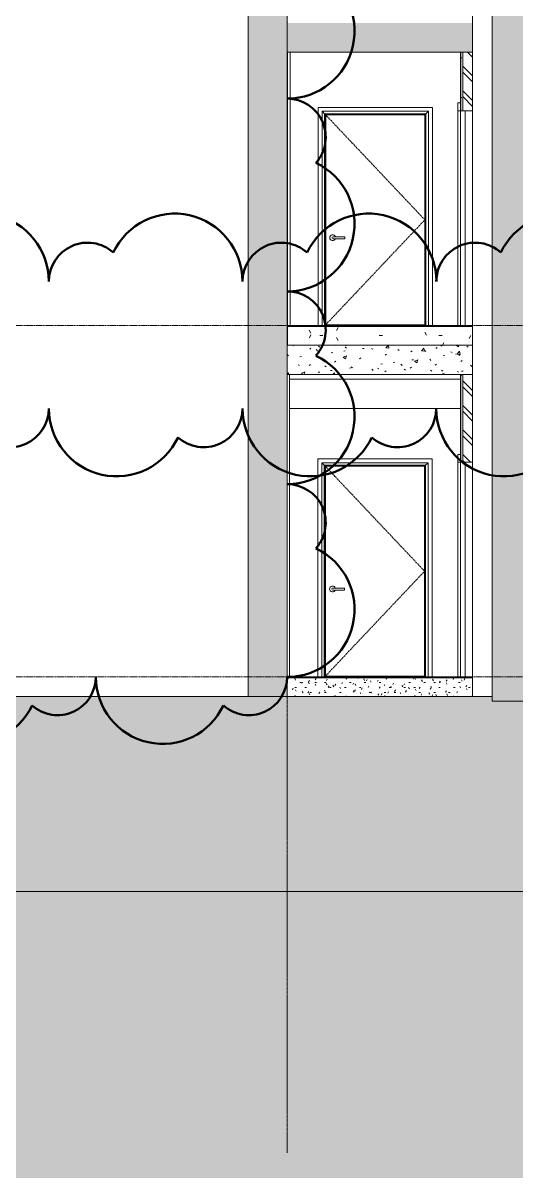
# Model space of a CAD drawing. Header units: millimetres. Extents: x 78096 to 288885, y -20632 to 149556.
# Drawn here: x 224878 to 229930, y 77938 to 89700 of the extents above; entities that cross this region are included whole.
import ezdxf

# ---------------------------------------------------------------- set-up
doc = ezdxf.new("R2010")
doc.units = ezdxf.units.MM
doc.linetypes.add('Centre', pattern=[31.75, 6.35, -4.7625, 15.875, -4.7625])
doc.linetypes.add('Grid Line', pattern=[22.225, 12.7, -3.175, 3.175, -3.175])
for name, color, linetype, lineweight in [('A-DETL', 90, 'Continuous', 9), ('A-DETL-GENF', 92, 'Continuous', 9), ('A-DOOR', 31, 'Continuous', 9), ('A-DOOR-FRAM', 31, 'Continuous', 9), ('A-FLOR-FNSH', 192, 'Continuous', 35), ('A-FLOR-LEVL', 51, 'Continuous', 9), ('A-FLOR-MCUT', 51, 'Continuous', 9), ('A-FLOR-PATT', 8, 'Continuous', 35), ('A-WALL', 113, 'Continuous', 9), ('A-WALL-FNSH', 113, 'Continuous', 25), ('A-WALL-PATT', 111, 'Continuous', 25), ('G-ANNO-REVC', 71, 'Continuous', 50), ('S-BEAM', 12, 'Continuous', 9), ('S-GRID', 1, 'Continuous', 9)]:
    doc.layers.add(name, color=color, linetype=linetype, lineweight=lineweight)
pattern_1 = [(0, (230762.54, 117385), (812.8, 203.2), [33.528, -576.072, 33.528, -576.072, -3251.2]), (0, (230762.54, 117385), (812.8, 203.2), [-1219.2, 33.528, -1185.672, 33.528, -576.072, -1422.4]), (0, (230762.54, 117385), (812.8, 203.2), [-3048, 33.528, -372.872, 33.528, -982.472]), (120, (231067.34, 117486.6), (-582.3764, 602.3054), [33.528, -576.072, 33.528, -3827.272]), (120, (231067.34, 117486.6), (-582.3764, 602.3054), [-643.128, -576.072, 33.528, -1185.672, -2032]), (120, (231067.34, 117486.6), (-582.3764, 602.3054), [-2438.4, 33.528, -576.072, 33.528, -1388.872]), (120, (231067.34, 117486.6), (-582.3764, 602.3054), [-3081.528, -372.872, 33.528, -982.472]), (240, (231168.94, 117893), (-230.4236, -805.5054), [33.528, -576.072, 33.528, -3827.272]), (240, (231168.94, 117893), (-230.4236, -805.5054), [-643.128, -576.072, 33.528, -1185.672, -2032]), (240, (231168.94, 117893), (-230.4236, -805.5054), [-2438.4, 33.528, -576.072, 33.528, -1388.872]), (240, (231168.94, 117893), (-230.4236, -805.5054), [-3081.528, -372.872, 33.528, -982.472])]
pattern_2 = [(50, (230762.54, 117385), (728.7365, -63.756), [76.2, -838.2]), (355, (230762.54, 117385), (-140.972, 764.228), [60.96, -670.56]), (100.451, (230823.3, 117379.7), (587.77, 700.467), [64.76, -712.36]), (46.184, (230762.5, 117588.2), (1084.316, -168.171), [114.3, -1257.3]), (96.636, (230852.9, 117574.2), (949.61, 989.71), [97.14, -1068.54]), (351.184, (230762.5, 117588.2), (949.62, 989.7), [91.44, -1005.84]), (21, (230864.14, 117537.4), (606.458, -409.0606), [76.2, -838.2]), (326, (230864.14, 117537.4), (247.208, 736.753), [60.96, -670.56]), (71.451, (230914.7, 117503.3), (853.668, 327.685), [64.76, -712.36]), (37.5, (230762.54, 117385), (12.3547, 338.2201), [33.528, -628.904, 33.528, -647.192, -673.1]), (37.5, (230762.54, 117385), (12.3547, 338.2201), [-1343.152, 33.528, -639.572]), (7.5, (230762.54, 117385), (267.2789, 400.7221), [33.528, -354.584, 33.528, -613.664, -256.54]), (7.5, (230762.54, 117385), (267.2789, 400.7221), [-1035.304, 33.528, -223.012]), (327.5, (230535.98, 117385), (542.3633, -22.9153), [33.528, -220.472, 33.528, -758.952, -1051.56]), (327.5, (230535.98, 117385), (542.3633, -22.9153), [-1046.48, 33.528, -1018.032]), (317.5, (230434.38, 117385), (592.517, 101.707), [33.528, -296.672, 33.528, -492.76, -746.76]), (317.5, (230434.38, 117385), (592.517, 101.707), [-856.488, 33.528, -713.232])]

# ---------------------------------------------------------------- blocks, each defined once
blk = doc.blocks.new('Direct Shape - M_Concrete-Rectangular Beam_40X60_8462171-4474008-TOMH A-A')
at = {"layer": 'S-BEAM'}
for p, q in [((3663, 86050), (1913, 86050)), ((1913, 85750), (3663, 85750))]:
    blk.add_line(p, q, dxfattribs=at)
blk = doc.blocks.new('M_Door-Double-Flush_Panel - TYPE I - FLASH PANEL DOOR - 100 X 2200-4823166-TOMH A-A')
at = {"layer": 'A-DOOR'}
blk.add_line((3638, 90000), (3638, 92200), dxfattribs=at)
blk = doc.blocks.new('M_Door-Double-Flush_Panel - TYPE I - FLASH PANEL DOOR - 100 X 2200-V214-TOMH A-A')
at = {"layer": 'A-DOOR'}
for p, q in [((3638, 92280), (3638, 92200)), ((3663, 92280), (3638, 92280)), ((3663, 92200), (3663, 92280)), ((3638, 92200), (3663, 92200))]:
    blk.add_line(p, q, dxfattribs=at)
at = {"layer": 'A-DOOR', "lineweight": 18}
for p, q in [((3663, 92200), (3663, 90000)), ((3713, 92200), (3663, 92200)), ((3713, 90000), (3713, 92200)), ((3663, 90000), (3713, 90000))]:
    blk.add_line(p, q, dxfattribs=at)
blk = doc.blocks.new('Doors_IntSgl - 1000x2200-V221-TOMH A-A')
at = {"layer": 'A-DOOR'}
for p, q in [((2203, 85235), (2203, 83000)), ((3373, 85235), (2203, 85235)), ((2243, 83000), (2243, 85195)), ((2243, 85195), (3333, 85195)), ((2269, 85169), (2243, 85195)), ((2269, 85169), (2269, 83000)), ((3307, 85169), (2269, 85169)), ((2273, 85165), (2273, 83000)), ((3303, 85165), (2273, 85165)), ((3303, 83000), (3303, 85165)), ((3333, 85195), (3307, 85169)), ((3307, 83000), (3307, 85169)), ((3333, 83000), (3333, 85195)), ((3373, 85235), (3373, 83000)), ((2280, 85158), (2280, 83008)), ((3296, 85158), (2280, 85158)), ((3296, 83008), (3296, 85158)), ((2475, 83910), (2370, 83910)), ((2370, 83890), (2475, 83890)), ((2475, 83900), (2475, 83910)), ((2475, 83890), (2475, 83900)), ((2280, 83008), (3296, 83008))]:
    blk.add_line(p, q, dxfattribs=at)
at = {"layer": 'A-DOOR', "linetype": 'Centre'}
for p, q in [((2280, 85158), (3296, 84083)), ((3296, 84083), (2280, 83008))]:
    blk.add_line(p, q, dxfattribs=at)
at = {"layer": 'A-DOOR', "flags": 128}
for points in [[(2370, 83910), (2369, 83910), (2369, 83910), (2368, 83910), (2368, 83910), (2367, 83910), (2366, 83910), (2366, 83910), (2365, 83910), (2365, 83910), (2364, 83910), (2364, 83910), (2363, 83910), (2363, 83910), (2362, 83910), (2362, 83910), (2361, 83910), (2361, 83910), (2360, 83910), (2360, 83910), (2359, 83910), (2359, 83910), (2358, 83910), (2358, 83910), (2358, 83910), (2357, 83910), (2357, 83910), (2357, 83910), (2357, 83910), (2356, 83910), (2356, 83910), (2356, 83910), (2356, 83910), (2356, 83910), (2355, 83910), (2355, 83910), (2355, 83910), (2355, 83910), (2355, 83910), (2355, 83910)], [(2355, 83890), (2355, 83890), (2355, 83890), (2355, 83890), (2355, 83890), (2355, 83890), (2355, 83890), (2356, 83890), (2356, 83890), (2356, 83890), (2356, 83890), (2356, 83890), (2357, 83890), (2357, 83890), (2357, 83890), (2358, 83890), (2358, 83890), (2358, 83890), (2359, 83890), (2359, 83890), (2360, 83890), (2360, 83890), (2360, 83890), (2361, 83890), (2361, 83890), (2362, 83890), (2362, 83890), (2363, 83890), (2363, 83890), (2364, 83890), (2365, 83890), (2365, 83890), (2366, 83890), (2366, 83890), (2367, 83890), (2367, 83890), (2368, 83890), (2369, 83890), (2369, 83890), (2370, 83890), (2370, 83890)]]:
    blk.add_lwpolyline(points, dxfattribs=at)
at = {"layer": 'A-DOOR'}
for centre, radius, start, end in [((2353, 83900), 30, 19.6343, 180), ((2353, 83900), 30, 180, 340.4367), ((2355, 83900), 10, 152.1241, 180), ((2355, 83900), 10, 180, 210), ((2355, 83900), 10, 90, 105), ((2355, 83900), 10, 255, 270)]:
    blk.add_arc(centre, radius, start, end, dxfattribs=at)
for points, knots in [([(2273, 85165), (2273, 85165), (2273, 85165), (2272, 85166), (2272, 85166), (2271, 85167), (2270, 85168), (2269, 85169)], [-1, -1, -1, -1, -0.75, -0.625, -0.5, -0.25, 0, 0, 0, 0]), ([(3307, 85169), (3306, 85168), (3305, 85167), (3304, 85166), (3304, 85166), (3303, 85165), (3303, 85165), (3303, 85165)], [0, 0, 0, 0, 0.25, 0.5, 0.625, 0.75, 1, 1, 1, 1])]:
    blk.add_open_spline(points, degree=3, knots=knots, dxfattribs=at)
at = {"layer": 'A-DOOR-FRAM'}
for p, q in [((2278, 85160), (2278, 83000)), ((3298, 85160), (2278, 85160)), ((3298, 85160), (3298, 83000)), ((2297, 83000), (2297, 83008)), ((3279, 83008), (3279, 83000))]:
    blk.add_line(p, q, dxfattribs=at)
blk = doc.blocks.new('Doors_IntSgl - 1000x2200-4341784-TOMH A-A')
at = {"layer": 'A-DOOR'}
for p, q in [((2206, 88835), (2206, 86600)), ((3376, 88835), (2206, 88835)), ((3376, 88835), (3376, 86600)), ((2246, 86600), (2246, 88795)), ((2246, 88795), (3336, 88795)), ((2272, 88769), (2246, 88795)), ((2272, 88769), (2272, 86600)), ((3310, 88769), (2272, 88769)), ((2276, 88765), (2276, 86600)), ((3306, 88765), (2276, 88765)), ((2283, 88758), (2283, 86608)), ((3299, 88758), (2283, 88758)), ((3299, 86608), (3299, 88758)), ((3306, 86600), (3306, 88765)), ((3336, 88795), (3310, 88769)), ((3310, 86600), (3310, 88769)), ((3336, 86600), (3336, 88795)), ((2478, 87510), (2373, 87510)), ((2373, 87490), (2478, 87490)), ((2478, 87500), (2478, 87510)), ((2478, 87490), (2478, 87500)), ((2283, 86608), (3299, 86608))]:
    blk.add_line(p, q, dxfattribs=at)
at = {"layer": 'A-DOOR', "linetype": 'Centre'}
for p, q in [((2283, 88758), (3299, 87683)), ((3299, 87683), (2283, 86608))]:
    blk.add_line(p, q, dxfattribs=at)
at = {"layer": 'A-DOOR', "flags": 128}
for points in [[(2373, 87510), (2372, 87510), (2371, 87510), (2371, 87510), (2370, 87510), (2370, 87510), (2369, 87510), (2368, 87510), (2368, 87510), (2367, 87510), (2367, 87510), (2366, 87510), (2366, 87510), (2365, 87510), (2365, 87510), (2364, 87510), (2364, 87510), (2363, 87510), (2363, 87510), (2362, 87510), (2362, 87510), (2361, 87510), (2361, 87510), (2361, 87510), (2360, 87510), (2360, 87510), (2360, 87510), (2359, 87510), (2359, 87510), (2359, 87510), (2359, 87510), (2358, 87510), (2358, 87510), (2358, 87510), (2358, 87510), (2358, 87510), (2358, 87510), (2358, 87510), (2358, 87510), (2358, 87510)], [(2358, 87490), (2358, 87490), (2358, 87490), (2358, 87490), (2358, 87490), (2358, 87490), (2358, 87490), (2358, 87490), (2358, 87490), (2359, 87490), (2359, 87490), (2359, 87490), (2359, 87490), (2360, 87490), (2360, 87490), (2360, 87490), (2361, 87490), (2361, 87490), (2361, 87490), (2362, 87490), (2362, 87490), (2363, 87490), (2363, 87490), (2363, 87490), (2364, 87490), (2364, 87490), (2365, 87490), (2365, 87490), (2366, 87490), (2367, 87490), (2367, 87490), (2368, 87490), (2368, 87490), (2369, 87490), (2369, 87490), (2370, 87490), (2371, 87490), (2371, 87490), (2372, 87490), (2372, 87490), (2373, 87490)]]:
    blk.add_lwpolyline(points, dxfattribs=at)
at = {"layer": 'A-DOOR'}
for centre, radius, start, end in [((2355, 87500), 30, 19.6343, 180), ((2355, 87500), 30, 180, 340.4367), ((2358, 87500), 10, 150, 180), ((2358, 87500), 10, 180, 210), ((2358, 87500), 10, 90, 105), ((2358, 87500), 10, 255, 270)]:
    blk.add_arc(centre, radius, start, end, dxfattribs=at)
for points, knots in [([(2276, 88765), (2275, 88765), (2275, 88765), (2275, 88766), (2274, 88766), (2273, 88767), (2272, 88768), (2272, 88769)], [-1, -1, -1, -1, -0.75, -0.625, -0.5, -0.25, 0, 0, 0, 0]), ([(3310, 88769), (3309, 88768), (3308, 88767), (3307, 88766), (3306, 88766), (3306, 88765), (3306, 88765), (3306, 88765)], [0, 0, 0, 0, 0.25, 0.5, 0.625, 0.75, 1, 1, 1, 1])]:
    blk.add_open_spline(points, degree=3, knots=knots, dxfattribs=at)
at = {"layer": 'A-DOOR-FRAM'}
for p, q in [((2281, 88760), (2281, 86600)), ((3301, 88760), (2281, 88760)), ((3301, 88760), (3301, 86600)), ((2300, 86600), (2300, 86608)), ((3282, 86608), (3282, 86600))]:
    blk.add_line(p, q, dxfattribs=at)
blk = doc.blocks.new('Family - ___-4988021-TOMH A-A')
at = {"layer": 'G-ANNO-REVC'}
for centre, radius, start, end in [((1888, 89616), 691, 270, 64.7912), ((1888, 88530), 395, 318.1897, 90), ((1888, 87641), 691, 270, 64.7912), ((1888, 86555), 395, 318.1897, 90), ((1888, 85666), 691, 270, 64.7912), ((1888, 84580), 395, 318.1897, 90), ((1888, 83691), 691, 270, 64.7912), ((-1346, 83000), 686, 180, 334.7912), ((-464, 83000), 392, 228.1897, 0), ((614, 83000), 686, 180, 334.7912), ((1496, 83000), 392, 228.1897, 0)]:
    blk.add_arc(centre, radius, start, end, dxfattribs=at)
blk = doc.blocks.new('Family - ___-4989712-TOMH A-A')
at = {"layer": 'G-ANNO-REVC'}
for centre, radius, start, end in [((-1249, 87052), 695, 360, 154.7912), ((736, 87052), 695, 360, 154.7912), ((2722, 87052), 695, 360, 154.7912), ((4707, 87052), 695, 360, 154.7912), ((-157, 87052), 397, 48.1897, 180), ((1828, 87052), 397, 48.1897, 180), ((3813, 87052), 397, 48.1897, 180), ((-951, 85750), 397, 228.1897, 0), ((141, 85750), 695, 180, 334.7912), ((1034, 85750), 397, 228.1897, 0), ((2126, 85750), 695, 180, 334.7912), ((3019, 85750), 397, 228.1897, 0), ((4111, 85750), 695, 180, 334.7912)]:
    blk.add_arc(centre, radius, start, end, dxfattribs=at)

msp = doc.modelspace()

# ---------------------------------------------------------------- hatches: boundary and pattern name
at = {"layer": 'A-DETL-GENF'}
h = msp.add_hatch(dxfattribs=at)
h.set_pattern_fill('FP_7', color=50, style=0, pattern_type=2)
h.set_pattern_definition(pattern_2)
h.paths.add_polyline_path([(227184.412, 82800), (227584.412, 82800), (227584.412, 141050), (227184.412, 141050), (227184.412, 82884.048)])
h = msp.add_hatch(dxfattribs=at)
h.set_pattern_fill('FP_7', color=50, style=0, pattern_type=2)
h.set_pattern_definition(pattern_2)
h.paths.add_polyline_path([(229950.999, 82750), (230084.458, 82750), (230084.458, 141050), (229684.458, 141050), (229684.458, 82750)])
h = msp.add_hatch(dxfattribs=at)
h.set_pattern_fill('FP_7', color=50, style=0, pattern_type=2)
h.set_pattern_definition(pattern_2)
h.paths.add_polyline_path([(268634.367, 80800), (268634.367, 90050), (268484.38, 90050), (268484.38, 89750), (268334.38, 89750), (268334.38, 89050), (268177.262, 89050), (268177.262, 90050), (267880.466, 90050), (267880.466, 88800), (268334.38, 88800), (268334.38, 82800), (230084.458, 82800), (230084.298, 82750), (229684.458, 82750), (229684.27, 82800), (200734.282, 82800), (200734.282, 86100), (205234.386, 86100), (205234.386, 85800), (205534.386, 85800), (205534.386, 86100), (211834.364, 86100), (211834.364, 85800), (212134.411, 85800), (212134.411, 86100), (217784.412, 86100), (217784.412, 86400), (200734.399, 86400), (200734.399, 89400), (205234.386, 89400), (205234.386, 89100), (205534.386, 89100), (205534.386, 89400), (205834.394, 89400), (205834.394, 89700), (200734.399, 89700), (200734.399, 90000), (200434.386, 90000), (200434.399, 80800), (263050.796, 80800)])
h.paths.add_polyline_path([(262134.367, 88800), (267331.843, 88800), (267331.843, 90050), (267039.117, 90050), (267039.117, 89050), (262434.363, 89050), (262434.363, 89700), (247108.423, 89700), (247108.423, 90050), (246998.423, 90050), (246998.423, 89700), (230084.458, 89700), (230084.458, 89400), (241434.374, 89400), (241434.374, 89100), (241734.374, 89100), (241734.374, 89400), (244934.349, 89400), (244934.349, 89100), (245234.362, 89100), (245234.362, 89400), (253584.342, 89400), (253584.342, 89100), (253884.342, 89100), (253884.342, 89400), (262134.367, 89400), (262134.367, 88850.705)])
h.paths.add_polyline_path([(211834.364, 89100), (212134.411, 89100), (212134.411, 89400), (217784.412, 89400), (217784.412, 89700), (207034.394, 89700), (207034.394, 89400), (211834.364, 89400), (211834.364, 89164.74)])
h.paths.add_polyline_path([(228336.374, 89400), (229484.553, 89400), (229484.553, 89700), (227584.412, 89700), (227584.412, 89400), (227932.718, 89400)])
h = msp.add_hatch(dxfattribs=at)
h.set_pattern_fill('FP_5', color=50, style=0, pattern_type=2)
h.set_pattern_definition([(0, (230762.54, 117385), (635, 635), [635, -635]), (0, (230762.54, 117623.1), (635, 635), [635, -635]), (0, (230762.54, 117861.25), (635, 635), [635, -635]), (90, (230841.9, 117940.6), (-635, 635), [635, -635]), (90, (231080.04, 117940.6), (-635, 635), [635, -635]), (90, (231318.2, 117940.6), (-635, 635), [635, -635])])
h.paths.add_polyline_path([(185548.831, 70950.735), (288884.785, 70950.735), (288884.785, 87727.838), (270873.677, 88373.033), (270873.677, 89200.043), (268634.367, 89635.002), (268634.367, 80800), (200434.399, 80800), (200434.399, 89640), (199597.595, 89566.789), (197269.142, 89623), (185548.831, 89623), (185548.831, 80999.841)])
h = msp.add_hatch(dxfattribs=at)
h.set_pattern_fill('FP_3', color=55, style=0, pattern_type=2)
h.set_pattern_definition([(0, (230762.544, 117385), (203.2, 50.8), [16.764, -135.636, 16.764, -135.636, -812.8]), (0, (230762.544, 117385), (203.2, 50.8), [-304.8, 16.764, -288.036, 16.764, -135.636, -355.6]), (0, (230762.544, 117385), (203.2, 50.8), [-762, 16.764, -84.836, 16.764, -237.236]), (120, (230838.744, 117410.4), (-145.59409, 150.57636), [16.764, -135.636, 16.764, -135.636, -812.8]), (120, (230838.744, 117410.4), (-145.59409, 150.57636), [-304.8, 16.764, -288.036, 16.764, -135.636, -355.6]), (120, (230838.744, 117410.4), (-145.59409, 150.57636), [-762, 16.764, -84.836, 16.764, -237.236]), (240, (230864.144, 117512), (-57.60591, -201.37636), [16.764, -135.636, 16.764, -135.636, -812.8]), (240, (230864.144, 117512), (-57.60591, -201.37636), [-304.8, 16.764, -288.036, 16.764, -135.636, -355.6]), (240, (230864.144, 117512), (-57.60591, -201.37636), [-762, 16.764, -84.836, 16.764, -237.236])])
h.paths.add_polyline_path([(229143.687, 82800), (229484.553, 82800), (229484.553, 82990), (227584.412, 82990), (227584.412, 82800), (228336.374, 82800)])
at = {"layer": 'A-FLOR-PATT', "lineweight": 9}
h = msp.add_hatch(dxfattribs=at)
h.set_pattern_fill('FP_2', color=256, style=0, pattern_type=2)
h.set_pattern_definition(pattern_1)
h.paths.add_polyline_path([(222584.424, 86400), (224384.412, 86400), (224384.412, 86590), (222584.424, 86590), (222584.424, 86423.457)])
h.paths.add_polyline_path([(222384.424, 86400), (222384.424, 86590), (222334.424, 86590), (222334.424, 86400)])
h.paths.add_polyline_path([(229484.553, 86400), (229484.553, 86590), (227589.468, 86590), (227589.468, 86400), (229143.687, 86400)])
h.paths.add_polyline_path([(217779.161, 86550), (217784.412, 86550), (217784.412, 86590), (217759.424, 86590), (217759.424, 86550)])
h = msp.add_hatch(dxfattribs=at)
h.set_pattern_fill('FP_1', color=256, style=0, pattern_type=2)
h.set_pattern_definition([(50, (230762.54, 117385), (364.368, -31.8783), [38.1, -419.1]), (355, (230762.54, 117385), (-70.486, 382.1133), [30.48, -335.28]), (100.451, (230792.9, 117382.34), (293.885, 350.2334), [32.38, -356.18]), (46.184, (230762.54, 117486.6), (542.1585, -84.086), [57.15, -628.65]), (96.636, (230807.7, 117479.6), (474.805, 494.855), [48.57, -534.27]), (351.184, (230762.54, 117486.6), (474.81, 494.85), [45.72, -502.92]), (21, (230813.34, 117461.2), (303.2285, -204.5305), [38.1, -419.1]), (326, (230813.34, 117461.2), (123.604, 368.376), [30.48, -335.28]), (71.451, (230838.6, 117444.16), (426.834, 163.8427), [32.38, -356.18]), (37.5, (230762.54, 117385), (6.17665, 169.11015), [16.764, -314.452, 16.764, -323.596, -336.55]), (37.5, (230762.54, 117385), (6.17665, 169.11015), [-671.576, 16.764, -319.786]), (7.5, (230762.54, 117385), (133.6389, 200.3615), [16.764, -177.292, 16.764, -306.832, -128.27]), (7.5, (230762.54, 117385), (133.6389, 200.3615), [-517.652, 16.764, -111.506]), (327.5, (230649.26, 117385), (271.1818, -11.45836), [16.764, -110.236, 16.764, -379.476, -525.78]), (327.5, (230649.26, 117385), (271.1818, -11.45836), [-523.24, 16.764, -509.016]), (317.5, (230598.46, 117385), (296.2585, 50.8528), [16.764, -148.336, 16.764, -246.38, -373.38]), (317.5, (230598.46, 117385), (296.2585, 50.8528), [-428.244, 16.764, -356.616])])
h.paths.add_polyline_path([(227584.424, 86100), (229484.553, 86100), (229484.553, 86400), (227584.412, 86400), (227584.412, 86100)])
h.paths.add_polyline_path([(229684.27, 86100), (229684.458, 86100), (229684.27, 86338.429)])
h.paths.add_polyline_path([(222334.424, 86378.571), (222384.424, 86378.571), (222384.424, 86400), (222334.424, 86400)])
at = {"layer": 'A-WALL-PATT', "lineweight": 9}
h = msp.add_hatch(dxfattribs=at)
h.set_pattern_fill('FP_11', color=256, angle=-225, style=0, pattern_type=2)
h.set_pattern_definition([(315, (227189.47, 88400), (125.724, 125.724), []), (315, (227379.97, 88400), (125.724, 125.724), [])])
h.paths.add_polyline_path([(227584.412, 86400), (227589.468, 86400), (227589.468, 89400), (227584.412, 89400), (227584.412, 86402.402)])
h.paths.add_polyline_path([(227589.468, 89700), (227589.468, 90200), (227584.412, 90199.994), (227584.412, 89700)])
h = msp.add_hatch(dxfattribs=at)
h.set_pattern_fill('FP_2', color=256, style=0, pattern_type=2)
h.set_pattern_definition(pattern_1)
h.paths.add_polyline_path([(229364.553, 88800), (229384.553, 88800), (229384.553, 89400), (229364.553, 89400), (229364.553, 88850.705)])
h = msp.add_hatch(dxfattribs=at)
h.set_pattern_fill('FP_53', color=256, angle=-225, style=0, pattern_type=2)
h.set_pattern_definition([(315, (229359.55, 88025), (125.724, 125.724), []), (315, (229550.05, 88025), (125.724, 125.724), [])])
h.paths.add_polyline_path([(229384.553, 88800), (229484.553, 88800), (229484.553, 89400), (229384.553, 89400), (229384.553, 88850.705)])
h = msp.add_hatch(dxfattribs=at)
h.set_pattern_fill('FP_2', color=256, style=0, pattern_type=2)
h.set_pattern_definition(pattern_1)
h.paths.add_polyline_path([(229384.553, 85200), (229384.553, 86100), (229364.553, 86100), (229364.553, 85200)])
h = msp.add_hatch(dxfattribs=at)
h.set_pattern_fill('FP_54', color=256, angle=-225, style=0, pattern_type=2)
h.set_pattern_definition([(315, (229359.55, 84550), (125.724, 125.724), []), (315, (229550.05, 84550), (125.724, 125.724), [])])
h.paths.add_polyline_path([(229484.553, 85200), (229484.553, 86100), (229384.553, 86100), (229384.553, 85200)])

# ---------------------------------------------------------------- linework, layer by layer
at = {"layer": 'A-DETL', "lineweight": 18}
for p, q in [((227184.412, 82800), (227184.412, 141050)), ((227584.412, 82800), (227584.412, 141050)), ((229484.553, 141050), (229484.553, 82800)), ((229684.27, 82800), (229684.27, 141050)), ((229684.458, 141050), (229684.458, 82750)), ((227584.412, 89400), (229484.553, 89400)), ((229484.553, 82990), (227584.412, 82990)), ((224784.569, 82800), (227184.412, 82800)), ((227184.412, 82800), (227584.412, 82800)), ((227584.412, 82800), (229484.553, 82800)), ((229484.553, 82800), (229684.27, 82800)), ((229684.458, 82750), (230084.458, 82750)), ((268634.367, 80800), (200914.399, 80800))]:
    msp.add_line(p, q, dxfattribs=at)
at = {"layer": 'A-FLOR-FNSH', "color": 7, "lineweight": 18}
for p, q in [((229484.553, 86600), (227614.468, 86600)), ((229684.458, 86600), (229684.27, 86600)), ((227609.424, 86100), (229359.553, 86100)), ((229484.553, 83000), (227609.424, 83000)), ((229684.458, 83000), (229684.27, 83000))]:
    msp.add_line(p, q, dxfattribs=at)
at = {"layer": 'A-FLOR-LEVL', "linetype": 'Centre'}
for p, q in [((192334.611, 86600), (278486.268, 86600)), ((192334.611, 83000), (278486.268, 83000))]:
    msp.add_line(p, q, dxfattribs=at)
at = {"layer": 'A-FLOR-MCUT', "lineweight": 18}
for p, q in [((227614.468, 86600), (227614.468, 86590)), ((229484.553, 86590), (227614.468, 86590)), ((229684.458, 86590), (229684.27, 86590)), ((227584.412, 86400), (229484.553, 86400)), ((229684.458, 86400), (229684.27, 86400)), ((229359.553, 86100), (229484.553, 86100))]:
    msp.add_line(p, q, dxfattribs=at)
at = {"layer": 'A-WALL', "lineweight": 18}
for p, q in [((227589.468, 86600), (227589.468, 89400)), ((229364.553, 88800), (229364.553, 89400)), ((229384.553, 88800), (229384.553, 89400)), ((227589.468, 86400), (227589.468, 86600)), ((227589.468, 86590), (227614.468, 86590)), ((227609.424, 86100), (227584.424, 86100)), ((229364.553, 85200), (229364.553, 86100)), ((229384.553, 85200), (229384.553, 86100)), ((229684.458, 86100), (229684.27, 86100)), ((227609.424, 82990), (227609.424, 83000))]:
    msp.add_line(p, q, dxfattribs=at)
at = {"layer": 'A-WALL', "color": 7, "lineweight": 18}
for p, q in [((229364.553, 88800), (229484.553, 88800)), ((229364.553, 85200), (229484.553, 85200))]:
    msp.add_line(p, q, dxfattribs=at)
at = {"layer": 'A-WALL-FNSH', "color": 7, "lineweight": 18}
for p, q in [((227614.468, 86600), (227614.468, 89400)), ((229359.553, 89400), (229359.553, 88800)), ((229359.553, 88800), (229364.553, 88800)), ((227609.424, 83000), (227609.424, 86100)), ((229359.553, 86100), (229359.553, 85200)), ((229359.553, 85200), (229364.553, 85200))]:
    msp.add_line(p, q, dxfattribs=at)
at = {"layer": 'S-GRID', "linetype": 'Grid Line'}
msp.add_line((227584.412, 78125.107), (227584.412, 148256.175), dxfattribs=at)

# ---------------------------------------------------------------- block references
at = {"layer": 'A-DOOR'}
for name, p in [('M_Door-Double-Flush_Panel - TYPE I - FLASH PANEL DOOR - 100 X 2200-V214-TOMH A-A', (225696.455, -3400)), ('M_Door-Double-Flush_Panel - TYPE I - FLASH PANEL DOOR - 100 X 2200-4823166-TOMH A-A', (225696.455, -3400)), ('M_Door-Double-Flush_Panel - TYPE I - FLASH PANEL DOOR - 100 X 2200-V214-TOMH A-A', (225696.455, -7000)), ('M_Door-Double-Flush_Panel - TYPE I - FLASH PANEL DOOR - 100 X 2200-4823166-TOMH A-A', (225696.455, -7000))]:
    msp.add_blockref(name, p, dxfattribs=at)
at = {"layer": 'A-DOOR-FRAM'}
for name in ['Doors_IntSgl - 1000x2200-4341784-TOMH A-A', 'Doors_IntSgl - 1000x2200-V221-TOMH A-A']:
    msp.add_blockref(name, (225696.455, 0), dxfattribs=at)
at = {"layer": 'G-ANNO-REVC'}
for name in ['Family - ___-4988021-TOMH A-A', 'Family - ___-4989712-TOMH A-A']:
    msp.add_blockref(name, (225696.455, 0), dxfattribs=at)
at = {"layer": 'S-BEAM'}
msp.add_blockref('Direct Shape - M_Concrete-Rectangular Beam_40X60_8462171-4474008-TOMH A-A', (225696.455, 0), dxfattribs=at)

doc.saveas('drawing.dxf')
